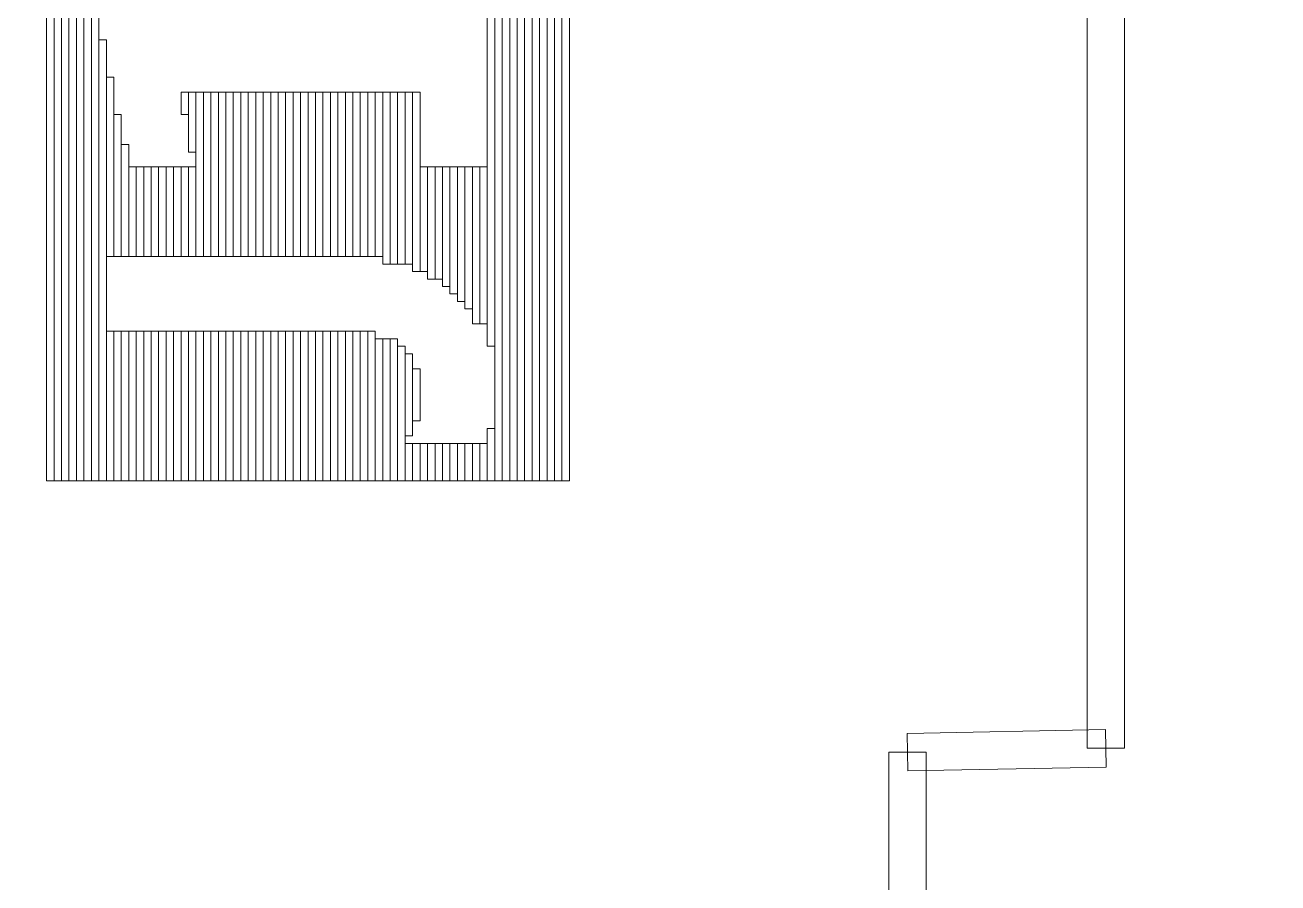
# Model space of a CAD drawing. Header units: millimetres. Extents: x -86 to 67, y -55 to 52.
# Drawn here: x 55.264 to 59.524, y -13.046 to -10.129 of the extents above; entities that cross this region are included whole.
import ezdxf

# ---------------------------------------------------------------- set-up
doc = ezdxf.new("R2010")
doc.units = ezdxf.units.MM
doc.header["$MEASUREMENT"] = 0
for name, color, linetype in [('BG_OUTLINE', 7, 'Continuous'), ('MA_PEN3', 7, 'Continuous'), ('PG_SILKSCREEN_TOP', 7, 'Continuous')]:
    doc.layers.add(name, color=color, linetype=linetype)

msp = doc.modelspace()

# ---------------------------------------------------------------- linework, layer by layer
at = {"layer": 'BG_OUTLINE', "color": 3, "lineweight": 9}
msp.add_open_spline([(-60.0926, 34.7331), (-60.0926, 34.7331), (63.7724, 34.7331), (63.7724, 34.7331), (63.7724, 34.7331), (64.585, 34.7336), (65.3646, 34.4113), (65.9396, 33.837), (65.9396, 33.837), (66.5146, 33.2627), (66.8379, 32.4797), (66.8384, 31.667), (66.8384, 31.667), (66.8384, 31.667), (66.8412, -52.28), (66.8412, -52.28), (66.8412, -52.28), (66.8412, -52.28), (66.8384, -52.1933), (66.8384, -52.1933), (66.8384, -52.1933), (66.8389, -53.006), (66.5166, -53.7856), (65.9424, -54.3606), (65.9424, -54.3606), (65.3681, -54.9356), (64.585, -55.2589), (63.7724, -55.2594), (63.7724, -55.2594), (63.7724, -55.2594), (-60.1869, -55.2594), (-60.1869, -55.2594), (-60.1869, -55.2594), (-60.1869, -55.2594), (-60.0853, -55.2518), (-60.0853, -55.2518), (-60.0853, -55.2518), (-60.8979, -55.2523), (-61.6775, -54.9299), (-62.2525, -54.3557), (-62.2525, -54.3557), (-62.8275, -53.7814), (-63.1508, -52.9984), (-63.1513, -52.1857), (-63.1513, -52.1857), (-63.1513, -52.1857), (-63.1587, 31.667), (-63.1587, 31.667), (-63.1587, 31.667), (-63.1592, 32.4797), (-62.8369, 33.2593), (-62.2626, 33.8343), (-62.2626, 33.8343), (-61.6883, 34.4093), (-60.9053, 34.7326), (-60.0926, 34.7331)], degree=3, knots=[0, 0, 0, 0, 0.071429, 0.071429, 0.071429, 0.071429, 0.142857, 0.142857, 0.142857, 0.142857, 0.214286, 0.214286, 0.214286, 0.214286, 0.285714, 0.285714, 0.285714, 0.285714, 0.357143, 0.357143, 0.357143, 0.357143, 0.428571, 0.428571, 0.428571, 0.428571, 0.5, 0.5, 0.5, 0.5, 0.571429, 0.571429, 0.571429, 0.571429, 0.642857, 0.642857, 0.642857, 0.642857, 0.714286, 0.714286, 0.714286, 0.714286, 0.785714, 0.785714, 0.785714, 0.785714, 0.857143, 0.857143, 0.857143, 0.857143, 0.928571, 0.928571, 0.928571, 0.928571, 1, 1, 1, 1], dxfattribs=at)
at = {"layer": 'MA_PEN3', "color": 5, "lineweight": 9}
for points in [[(55.3627, -11.6781), (55.3627, -11.6781), (55.3373, -11.6781), (55.3373, -11.6781), (55.3373, -11.6781), (55.3373, -11.6781), (55.3373, -8.5285), (55.3373, -8.5285), (55.3373, -8.5285), (55.3373, -8.5285), (55.3627, -8.5285), (55.3627, -8.5285), (55.3627, -8.5285), (55.3627, -8.5285), (55.3627, -11.6781), (55.3627, -11.6781)], [(55.3881, -11.6781), (55.3881, -11.6781), (55.3627, -11.6781), (55.3627, -11.6781), (55.3627, -11.6781), (55.3627, -11.6781), (55.3627, -8.5285), (55.3627, -8.5285), (55.3627, -8.5285), (55.3627, -8.5285), (55.3881, -8.5285), (55.3881, -8.5285), (55.3881, -8.5285), (55.3881, -8.5285), (55.3881, -11.6781), (55.3881, -11.6781)], [(55.4135, -11.6781), (55.4135, -11.6781), (55.3881, -11.6781), (55.3881, -11.6781), (55.3881, -11.6781), (55.3881, -11.6781), (55.3881, -8.5285), (55.3881, -8.5285), (55.3881, -8.5285), (55.3881, -8.5285), (55.4135, -8.5285), (55.4135, -8.5285), (55.4135, -8.5285), (55.4135, -8.5285), (55.4135, -11.6781), (55.4135, -11.6781)], [(55.4389, -11.6781), (55.4389, -11.6781), (55.4135, -11.6781), (55.4135, -11.6781), (55.4135, -11.6781), (55.4135, -11.6781), (55.4135, -8.5285), (55.4135, -8.5285), (55.4135, -8.5285), (55.4135, -8.5285), (55.4389, -8.5285), (55.4389, -8.5285), (55.4389, -8.5285), (55.4389, -8.5285), (55.4389, -11.6781), (55.4389, -11.6781)], [(55.4643, -11.6781), (55.4643, -11.6781), (55.4389, -11.6781), (55.4389, -11.6781), (55.4389, -11.6781), (55.4389, -11.6781), (55.4389, -8.5285), (55.4389, -8.5285), (55.4389, -8.5285), (55.4389, -8.5285), (55.4643, -8.5285), (55.4643, -8.5285), (55.4643, -8.5285), (55.4643, -8.5285), (55.4643, -11.6781), (55.4643, -11.6781)], [(55.4897, -11.6781), (55.4897, -11.6781), (55.4643, -11.6781), (55.4643, -11.6781), (55.4643, -11.6781), (55.4643, -11.6781), (55.4643, -8.5285), (55.4643, -8.5285), (55.4643, -8.5285), (55.4643, -8.5285), (55.4897, -8.5285), (55.4897, -8.5285), (55.4897, -8.5285), (55.4897, -8.5285), (55.4897, -11.6781), (55.4897, -11.6781)], [(55.5151, -11.6781), (55.5151, -11.6781), (55.4897, -11.6781), (55.4897, -11.6781), (55.4897, -11.6781), (55.4897, -11.6781), (55.4897, -8.5285), (55.4897, -8.5285), (55.4897, -8.5285), (55.4897, -8.5285), (55.5151, -8.5285), (55.5151, -8.5285), (55.5151, -8.5285), (55.5151, -8.5285), (55.5151, -11.6781), (55.5151, -11.6781)], [(56.8613, -11.2209), (56.8613, -11.2209), (56.8359, -11.2209), (56.8359, -11.2209), (56.8359, -11.2209), (56.8359, -11.2209), (56.8359, -8.5285), (56.8359, -8.5285), (56.8359, -8.5285), (56.8359, -8.5285), (56.8613, -8.5285), (56.8613, -8.5285), (56.8613, -8.5285), (56.8613, -8.5285), (56.8613, -11.2209), (56.8613, -11.2209)], [(56.8867, -11.6781), (56.8867, -11.6781), (56.8613, -11.6781), (56.8613, -11.6781), (56.8613, -11.6781), (56.8613, -11.6781), (56.8613, -8.5285), (56.8613, -8.5285), (56.8613, -8.5285), (56.8613, -8.5285), (56.8867, -8.5285), (56.8867, -8.5285), (56.8867, -8.5285), (56.8867, -8.5285), (56.8867, -11.6781), (56.8867, -11.6781)], [(56.9121, -11.6781), (56.9121, -11.6781), (56.8867, -11.6781), (56.8867, -11.6781), (56.8867, -11.6781), (56.8867, -11.6781), (56.8867, -8.5285), (56.8867, -8.5285), (56.8867, -8.5285), (56.8867, -8.5285), (56.9121, -8.5285), (56.9121, -8.5285), (56.9121, -8.5285), (56.9121, -8.5285), (56.9121, -11.6781), (56.9121, -11.6781)], [(56.9375, -11.6781), (56.9375, -11.6781), (56.9121, -11.6781), (56.9121, -11.6781), (56.9121, -11.6781), (56.9121, -11.6781), (56.9121, -8.5285), (56.9121, -8.5285), (56.9121, -8.5285), (56.9121, -8.5285), (56.9375, -8.5285), (56.9375, -8.5285), (56.9375, -8.5285), (56.9375, -8.5285), (56.9375, -11.6781), (56.9375, -11.6781)], [(56.9629, -11.6781), (56.9629, -11.6781), (56.9375, -11.6781), (56.9375, -11.6781), (56.9375, -11.6781), (56.9375, -11.6781), (56.9375, -8.5285), (56.9375, -8.5285), (56.9375, -8.5285), (56.9375, -8.5285), (56.9629, -8.5285), (56.9629, -8.5285), (56.9629, -8.5285), (56.9629, -8.5285), (56.9629, -11.6781), (56.9629, -11.6781)], [(56.9883, -11.6781), (56.9883, -11.6781), (56.9629, -11.6781), (56.9629, -11.6781), (56.9629, -11.6781), (56.9629, -11.6781), (56.9629, -8.5285), (56.9629, -8.5285), (56.9629, -8.5285), (56.9629, -8.5285), (56.9883, -8.5285), (56.9883, -8.5285), (56.9883, -8.5285), (56.9883, -8.5285), (56.9883, -11.6781), (56.9883, -11.6781)], [(57.0137, -11.6781), (57.0137, -11.6781), (56.9883, -11.6781), (56.9883, -11.6781), (56.9883, -11.6781), (56.9883, -11.6781), (56.9883, -8.5285), (56.9883, -8.5285), (56.9883, -8.5285), (56.9883, -8.5285), (57.0137, -8.5285), (57.0137, -8.5285), (57.0137, -8.5285), (57.0137, -8.5285), (57.0137, -11.6781), (57.0137, -11.6781)], [(57.0391, -11.6781), (57.0391, -11.6781), (57.0137, -11.6781), (57.0137, -11.6781), (57.0137, -11.6781), (57.0137, -11.6781), (57.0137, -8.5285), (57.0137, -8.5285), (57.0137, -8.5285), (57.0137, -8.5285), (57.0391, -8.5285), (57.0391, -8.5285), (57.0391, -8.5285), (57.0391, -8.5285), (57.0391, -11.6781), (57.0391, -11.6781)], [(57.0645, -11.6781), (57.0645, -11.6781), (57.0391, -11.6781), (57.0391, -11.6781), (57.0391, -11.6781), (57.0391, -11.6781), (57.0391, -8.5285), (57.0391, -8.5285), (57.0391, -8.5285), (57.0391, -8.5285), (57.0645, -8.5285), (57.0645, -8.5285), (57.0645, -8.5285), (57.0645, -8.5285), (57.0645, -11.6781), (57.0645, -11.6781)], [(57.0899, -11.6781), (57.0899, -11.6781), (57.0645, -11.6781), (57.0645, -11.6781), (57.0645, -11.6781), (57.0645, -11.6781), (57.0645, -8.5285), (57.0645, -8.5285), (57.0645, -8.5285), (57.0645, -8.5285), (57.0899, -8.5285), (57.0899, -8.5285), (57.0899, -8.5285), (57.0899, -8.5285), (57.0899, -11.6781), (57.0899, -11.6781)], [(57.1153, -11.6781), (57.1153, -11.6781), (57.0899, -11.6781), (57.0899, -11.6781), (57.0899, -11.6781), (57.0899, -11.6781), (57.0899, -8.5285), (57.0899, -8.5285), (57.0899, -8.5285), (57.0899, -8.5285), (57.1153, -8.5285), (57.1153, -8.5285), (57.1153, -8.5285), (57.1153, -8.5285), (57.1153, -11.6781), (57.1153, -11.6781)], [(55.5405, -11.6781), (55.5405, -11.6781), (55.5151, -11.6781), (55.5151, -11.6781), (55.5151, -11.6781), (55.5151, -11.6781), (55.5151, -10.1795), (55.5151, -10.1795), (55.5151, -10.1795), (55.5151, -10.1795), (55.5405, -10.1795), (55.5405, -10.1795), (55.5405, -10.1795), (55.5405, -10.1795), (55.5405, -11.6781), (55.5405, -11.6781)], [(55.5659, -10.9161), (55.5659, -10.9161), (55.5405, -10.9161), (55.5405, -10.9161), (55.5405, -10.9161), (55.5405, -10.9161), (55.5405, -10.3065), (55.5405, -10.3065), (55.5405, -10.3065), (55.5405, -10.3065), (55.5659, -10.3065), (55.5659, -10.3065), (55.5659, -10.3065), (55.5659, -10.3065), (55.5659, -10.9161), (55.5659, -10.9161)], [(55.8199, -10.4335), (55.8199, -10.4335), (55.7945, -10.4335), (55.7945, -10.4335), (55.7945, -10.4335), (55.7945, -10.4335), (55.7945, -10.3573), (55.7945, -10.3573), (55.7945, -10.3573), (55.7945, -10.3573), (55.8199, -10.3573), (55.8199, -10.3573), (55.8199, -10.3573), (55.8199, -10.3573), (55.8199, -10.4335), (55.8199, -10.4335)], [(55.8453, -10.5605), (55.8453, -10.5605), (55.8199, -10.5605), (55.8199, -10.5605), (55.8199, -10.5605), (55.8199, -10.5605), (55.8199, -10.3573), (55.8199, -10.3573), (55.8199, -10.3573), (55.8199, -10.3573), (55.8453, -10.3573), (55.8453, -10.3573), (55.8453, -10.3573), (55.8453, -10.3573), (55.8453, -10.5605), (55.8453, -10.5605)], [(55.8707, -10.9161), (55.8707, -10.9161), (55.8453, -10.9161), (55.8453, -10.9161), (55.8453, -10.9161), (55.8453, -10.9161), (55.8453, -10.3573), (55.8453, -10.3573), (55.8453, -10.3573), (55.8453, -10.3573), (55.8707, -10.3573), (55.8707, -10.3573), (55.8707, -10.3573), (55.8707, -10.3573), (55.8707, -10.9161), (55.8707, -10.9161)], [(55.8961, -10.9161), (55.8961, -10.9161), (55.8707, -10.9161), (55.8707, -10.9161), (55.8707, -10.9161), (55.8707, -10.9161), (55.8707, -10.3573), (55.8707, -10.3573), (55.8707, -10.3573), (55.8707, -10.3573), (55.8961, -10.3573), (55.8961, -10.3573), (55.8961, -10.3573), (55.8961, -10.3573), (55.8961, -10.9161), (55.8961, -10.9161)], [(55.9215, -10.9161), (55.9215, -10.9161), (55.8961, -10.9161), (55.8961, -10.9161), (55.8961, -10.9161), (55.8961, -10.9161), (55.8961, -10.3573), (55.8961, -10.3573), (55.8961, -10.3573), (55.8961, -10.3573), (55.9215, -10.3573), (55.9215, -10.3573), (55.9215, -10.3573), (55.9215, -10.3573), (55.9215, -10.9161), (55.9215, -10.9161)], [(55.9469, -10.9161), (55.9469, -10.9161), (55.9215, -10.9161), (55.9215, -10.9161), (55.9215, -10.9161), (55.9215, -10.9161), (55.9215, -10.3573), (55.9215, -10.3573), (55.9215, -10.3573), (55.9215, -10.3573), (55.9469, -10.3573), (55.9469, -10.3573), (55.9469, -10.3573), (55.9469, -10.3573), (55.9469, -10.9161), (55.9469, -10.9161)], [(55.9723, -10.9161), (55.9723, -10.9161), (55.9469, -10.9161), (55.9469, -10.9161), (55.9469, -10.9161), (55.9469, -10.9161), (55.9469, -10.3573), (55.9469, -10.3573), (55.9469, -10.3573), (55.9469, -10.3573), (55.9723, -10.3573), (55.9723, -10.3573), (55.9723, -10.3573), (55.9723, -10.3573), (55.9723, -10.9161), (55.9723, -10.9161)], [(55.9977, -10.9161), (55.9977, -10.9161), (55.9723, -10.9161), (55.9723, -10.9161), (55.9723, -10.9161), (55.9723, -10.9161), (55.9723, -10.3573), (55.9723, -10.3573), (55.9723, -10.3573), (55.9723, -10.3573), (55.9977, -10.3573), (55.9977, -10.3573), (55.9977, -10.3573), (55.9977, -10.3573), (55.9977, -10.9161), (55.9977, -10.9161)], [(56.0231, -10.9161), (56.0231, -10.9161), (55.9977, -10.9161), (55.9977, -10.9161), (55.9977, -10.9161), (55.9977, -10.9161), (55.9977, -10.3573), (55.9977, -10.3573), (55.9977, -10.3573), (55.9977, -10.3573), (56.0231, -10.3573), (56.0231, -10.3573), (56.0231, -10.3573), (56.0231, -10.3573), (56.0231, -10.9161), (56.0231, -10.9161)], [(56.0485, -10.9161), (56.0485, -10.9161), (56.0231, -10.9161), (56.0231, -10.9161), (56.0231, -10.9161), (56.0231, -10.9161), (56.0231, -10.3573), (56.0231, -10.3573), (56.0231, -10.3573), (56.0231, -10.3573), (56.0485, -10.3573), (56.0485, -10.3573), (56.0485, -10.3573), (56.0485, -10.3573), (56.0485, -10.9161), (56.0485, -10.9161)], [(56.0739, -10.9161), (56.0739, -10.9161), (56.0485, -10.9161), (56.0485, -10.9161), (56.0485, -10.9161), (56.0485, -10.9161), (56.0485, -10.3573), (56.0485, -10.3573), (56.0485, -10.3573), (56.0485, -10.3573), (56.0739, -10.3573), (56.0739, -10.3573), (56.0739, -10.3573), (56.0739, -10.3573), (56.0739, -10.9161), (56.0739, -10.9161)], [(56.0993, -10.9161), (56.0993, -10.9161), (56.0739, -10.9161), (56.0739, -10.9161), (56.0739, -10.9161), (56.0739, -10.9161), (56.0739, -10.3573), (56.0739, -10.3573), (56.0739, -10.3573), (56.0739, -10.3573), (56.0993, -10.3573), (56.0993, -10.3573), (56.0993, -10.3573), (56.0993, -10.3573), (56.0993, -10.9161), (56.0993, -10.9161)], [(56.1247, -10.9161), (56.1247, -10.9161), (56.0993, -10.9161), (56.0993, -10.9161), (56.0993, -10.9161), (56.0993, -10.9161), (56.0993, -10.3573), (56.0993, -10.3573), (56.0993, -10.3573), (56.0993, -10.3573), (56.1247, -10.3573), (56.1247, -10.3573), (56.1247, -10.3573), (56.1247, -10.3573), (56.1247, -10.9161), (56.1247, -10.9161)], [(56.1501, -10.9161), (56.1501, -10.9161), (56.1247, -10.9161), (56.1247, -10.9161), (56.1247, -10.9161), (56.1247, -10.9161), (56.1247, -10.3573), (56.1247, -10.3573), (56.1247, -10.3573), (56.1247, -10.3573), (56.1501, -10.3573), (56.1501, -10.3573), (56.1501, -10.3573), (56.1501, -10.3573), (56.1501, -10.9161), (56.1501, -10.9161)], [(56.1755, -10.9161), (56.1755, -10.9161), (56.1501, -10.9161), (56.1501, -10.9161), (56.1501, -10.9161), (56.1501, -10.9161), (56.1501, -10.3573), (56.1501, -10.3573), (56.1501, -10.3573), (56.1501, -10.3573), (56.1755, -10.3573), (56.1755, -10.3573), (56.1755, -10.3573), (56.1755, -10.3573), (56.1755, -10.9161), (56.1755, -10.9161)], [(56.2009, -10.9161), (56.2009, -10.9161), (56.1755, -10.9161), (56.1755, -10.9161), (56.1755, -10.9161), (56.1755, -10.9161), (56.1755, -10.3573), (56.1755, -10.3573), (56.1755, -10.3573), (56.1755, -10.3573), (56.2009, -10.3573), (56.2009, -10.3573), (56.2009, -10.3573), (56.2009, -10.3573), (56.2009, -10.9161), (56.2009, -10.9161)], [(56.2263, -10.9161), (56.2263, -10.9161), (56.2009, -10.9161), (56.2009, -10.9161), (56.2009, -10.9161), (56.2009, -10.9161), (56.2009, -10.3573), (56.2009, -10.3573), (56.2009, -10.3573), (56.2009, -10.3573), (56.2263, -10.3573), (56.2263, -10.3573), (56.2263, -10.3573), (56.2263, -10.3573), (56.2263, -10.9161), (56.2263, -10.9161)], [(56.2517, -10.9161), (56.2517, -10.9161), (56.2263, -10.9161), (56.2263, -10.9161), (56.2263, -10.9161), (56.2263, -10.9161), (56.2263, -10.3573), (56.2263, -10.3573), (56.2263, -10.3573), (56.2263, -10.3573), (56.2517, -10.3573), (56.2517, -10.3573), (56.2517, -10.3573), (56.2517, -10.3573), (56.2517, -10.9161), (56.2517, -10.9161)], [(56.2771, -10.9161), (56.2771, -10.9161), (56.2517, -10.9161), (56.2517, -10.9161), (56.2517, -10.9161), (56.2517, -10.9161), (56.2517, -10.3573), (56.2517, -10.3573), (56.2517, -10.3573), (56.2517, -10.3573), (56.2771, -10.3573), (56.2771, -10.3573), (56.2771, -10.3573), (56.2771, -10.3573), (56.2771, -10.9161), (56.2771, -10.9161)], [(56.3025, -10.9161), (56.3025, -10.9161), (56.2771, -10.9161), (56.2771, -10.9161), (56.2771, -10.9161), (56.2771, -10.9161), (56.2771, -10.3573), (56.2771, -10.3573), (56.2771, -10.3573), (56.2771, -10.3573), (56.3025, -10.3573), (56.3025, -10.3573), (56.3025, -10.3573), (56.3025, -10.3573), (56.3025, -10.9161), (56.3025, -10.9161)], [(56.3279, -10.9161), (56.3279, -10.9161), (56.3025, -10.9161), (56.3025, -10.9161), (56.3025, -10.9161), (56.3025, -10.9161), (56.3025, -10.3573), (56.3025, -10.3573), (56.3025, -10.3573), (56.3025, -10.3573), (56.3279, -10.3573), (56.3279, -10.3573), (56.3279, -10.3573), (56.3279, -10.3573), (56.3279, -10.9161), (56.3279, -10.9161)], [(56.3533, -10.9161), (56.3533, -10.9161), (56.3279, -10.9161), (56.3279, -10.9161), (56.3279, -10.9161), (56.3279, -10.9161), (56.3279, -10.3573), (56.3279, -10.3573), (56.3279, -10.3573), (56.3279, -10.3573), (56.3533, -10.3573), (56.3533, -10.3573), (56.3533, -10.3573), (56.3533, -10.3573), (56.3533, -10.9161), (56.3533, -10.9161)], [(56.3787, -10.9161), (56.3787, -10.9161), (56.3533, -10.9161), (56.3533, -10.9161), (56.3533, -10.9161), (56.3533, -10.9161), (56.3533, -10.3573), (56.3533, -10.3573), (56.3533, -10.3573), (56.3533, -10.3573), (56.3787, -10.3573), (56.3787, -10.3573), (56.3787, -10.3573), (56.3787, -10.3573), (56.3787, -10.9161), (56.3787, -10.9161)], [(56.4041, -10.9161), (56.4041, -10.9161), (56.3787, -10.9161), (56.3787, -10.9161), (56.3787, -10.9161), (56.3787, -10.9161), (56.3787, -10.3573), (56.3787, -10.3573), (56.3787, -10.3573), (56.3787, -10.3573), (56.4041, -10.3573), (56.4041, -10.3573), (56.4041, -10.3573), (56.4041, -10.3573), (56.4041, -10.9161), (56.4041, -10.9161)], [(56.4295, -10.9161), (56.4295, -10.9161), (56.4041, -10.9161), (56.4041, -10.9161), (56.4041, -10.9161), (56.4041, -10.9161), (56.4041, -10.3573), (56.4041, -10.3573), (56.4041, -10.3573), (56.4041, -10.3573), (56.4295, -10.3573), (56.4295, -10.3573), (56.4295, -10.3573), (56.4295, -10.3573), (56.4295, -10.9161), (56.4295, -10.9161)], [(56.4549, -10.9161), (56.4549, -10.9161), (56.4295, -10.9161), (56.4295, -10.9161), (56.4295, -10.9161), (56.4295, -10.9161), (56.4295, -10.3573), (56.4295, -10.3573), (56.4295, -10.3573), (56.4295, -10.3573), (56.4549, -10.3573), (56.4549, -10.3573), (56.4549, -10.3573), (56.4549, -10.3573), (56.4549, -10.9161), (56.4549, -10.9161)], [(56.4803, -10.9161), (56.4803, -10.9161), (56.4549, -10.9161), (56.4549, -10.9161), (56.4549, -10.9161), (56.4549, -10.9161), (56.4549, -10.3573), (56.4549, -10.3573), (56.4549, -10.3573), (56.4549, -10.3573), (56.4803, -10.3573), (56.4803, -10.3573), (56.4803, -10.3573), (56.4803, -10.3573), (56.4803, -10.9161), (56.4803, -10.9161)], [(56.5057, -10.9415), (56.5057, -10.9415), (56.4803, -10.9415), (56.4803, -10.9415), (56.4803, -10.9415), (56.4803, -10.9415), (56.4803, -10.3573), (56.4803, -10.3573), (56.4803, -10.3573), (56.4803, -10.3573), (56.5057, -10.3573), (56.5057, -10.3573), (56.5057, -10.3573), (56.5057, -10.3573), (56.5057, -10.9415), (56.5057, -10.9415)], [(56.5311, -10.9415), (56.5311, -10.9415), (56.5057, -10.9415), (56.5057, -10.9415), (56.5057, -10.9415), (56.5057, -10.9415), (56.5057, -10.3573), (56.5057, -10.3573), (56.5057, -10.3573), (56.5057, -10.3573), (56.5311, -10.3573), (56.5311, -10.3573), (56.5311, -10.3573), (56.5311, -10.3573), (56.5311, -10.9415), (56.5311, -10.9415)], [(56.5565, -10.9415), (56.5565, -10.9415), (56.5311, -10.9415), (56.5311, -10.9415), (56.5311, -10.9415), (56.5311, -10.9415), (56.5311, -10.3573), (56.5311, -10.3573), (56.5311, -10.3573), (56.5311, -10.3573), (56.5565, -10.3573), (56.5565, -10.3573), (56.5565, -10.3573), (56.5565, -10.3573), (56.5565, -10.9415), (56.5565, -10.9415)], [(56.5819, -10.9415), (56.5819, -10.9415), (56.5565, -10.9415), (56.5565, -10.9415), (56.5565, -10.9415), (56.5565, -10.9415), (56.5565, -10.3573), (56.5565, -10.3573), (56.5565, -10.3573), (56.5565, -10.3573), (56.5819, -10.3573), (56.5819, -10.3573), (56.5819, -10.3573), (56.5819, -10.3573), (56.5819, -10.9415), (56.5819, -10.9415)], [(56.6073, -10.9669), (56.6073, -10.9669), (56.5819, -10.9669), (56.5819, -10.9669), (56.5819, -10.9669), (56.5819, -10.9669), (56.5819, -10.3573), (56.5819, -10.3573), (56.5819, -10.3573), (56.5819, -10.3573), (56.6073, -10.3573), (56.6073, -10.3573), (56.6073, -10.3573), (56.6073, -10.3573), (56.6073, -10.9669), (56.6073, -10.9669)], [(55.5913, -10.9161), (55.5913, -10.9161), (55.5659, -10.9161), (55.5659, -10.9161), (55.5659, -10.9161), (55.5659, -10.9161), (55.5659, -10.4335), (55.5659, -10.4335), (55.5659, -10.4335), (55.5659, -10.4335), (55.5913, -10.4335), (55.5913, -10.4335), (55.5913, -10.4335), (55.5913, -10.4335), (55.5913, -10.9161), (55.5913, -10.9161)], [(55.6167, -10.9161), (55.6167, -10.9161), (55.5913, -10.9161), (55.5913, -10.9161), (55.5913, -10.9161), (55.5913, -10.9161), (55.5913, -10.5351), (55.5913, -10.5351), (55.5913, -10.5351), (55.5913, -10.5351), (55.6167, -10.5351), (55.6167, -10.5351), (55.6167, -10.5351), (55.6167, -10.5351), (55.6167, -10.9161), (55.6167, -10.9161)], [(55.6421, -10.9161), (55.6421, -10.9161), (55.6167, -10.9161), (55.6167, -10.9161), (55.6167, -10.9161), (55.6167, -10.9161), (55.6167, -10.6113), (55.6167, -10.6113), (55.6167, -10.6113), (55.6167, -10.6113), (55.6421, -10.6113), (55.6421, -10.6113), (55.6421, -10.6113), (55.6421, -10.6113), (55.6421, -10.9161), (55.6421, -10.9161)], [(55.6675, -10.9161), (55.6675, -10.9161), (55.6421, -10.9161), (55.6421, -10.9161), (55.6421, -10.9161), (55.6421, -10.9161), (55.6421, -10.6113), (55.6421, -10.6113), (55.6421, -10.6113), (55.6421, -10.6113), (55.6675, -10.6113), (55.6675, -10.6113), (55.6675, -10.6113), (55.6675, -10.6113), (55.6675, -10.9161), (55.6675, -10.9161)], [(55.6929, -10.9161), (55.6929, -10.9161), (55.6675, -10.9161), (55.6675, -10.9161), (55.6675, -10.9161), (55.6675, -10.9161), (55.6675, -10.6113), (55.6675, -10.6113), (55.6675, -10.6113), (55.6675, -10.6113), (55.6929, -10.6113), (55.6929, -10.6113), (55.6929, -10.6113), (55.6929, -10.6113), (55.6929, -10.9161), (55.6929, -10.9161)], [(55.7183, -10.9161), (55.7183, -10.9161), (55.6929, -10.9161), (55.6929, -10.9161), (55.6929, -10.9161), (55.6929, -10.9161), (55.6929, -10.6113), (55.6929, -10.6113), (55.6929, -10.6113), (55.6929, -10.6113), (55.7183, -10.6113), (55.7183, -10.6113), (55.7183, -10.6113), (55.7183, -10.6113), (55.7183, -10.9161), (55.7183, -10.9161)], [(55.7437, -10.9161), (55.7437, -10.9161), (55.7183, -10.9161), (55.7183, -10.9161), (55.7183, -10.9161), (55.7183, -10.9161), (55.7183, -10.6113), (55.7183, -10.6113), (55.7183, -10.6113), (55.7183, -10.6113), (55.7437, -10.6113), (55.7437, -10.6113), (55.7437, -10.6113), (55.7437, -10.6113), (55.7437, -10.9161), (55.7437, -10.9161)], [(55.7691, -10.9161), (55.7691, -10.9161), (55.7437, -10.9161), (55.7437, -10.9161), (55.7437, -10.9161), (55.7437, -10.9161), (55.7437, -10.6113), (55.7437, -10.6113), (55.7437, -10.6113), (55.7437, -10.6113), (55.7691, -10.6113), (55.7691, -10.6113), (55.7691, -10.6113), (55.7691, -10.6113), (55.7691, -10.9161), (55.7691, -10.9161)], [(55.7945, -10.9161), (55.7945, -10.9161), (55.7691, -10.9161), (55.7691, -10.9161), (55.7691, -10.9161), (55.7691, -10.9161), (55.7691, -10.6113), (55.7691, -10.6113), (55.7691, -10.6113), (55.7691, -10.6113), (55.7945, -10.6113), (55.7945, -10.6113), (55.7945, -10.6113), (55.7945, -10.6113), (55.7945, -10.9161), (55.7945, -10.9161)], [(55.8199, -10.9161), (55.8199, -10.9161), (55.7945, -10.9161), (55.7945, -10.9161), (55.7945, -10.9161), (55.7945, -10.9161), (55.7945, -10.6113), (55.7945, -10.6113), (55.7945, -10.6113), (55.7945, -10.6113), (55.8199, -10.6113), (55.8199, -10.6113), (55.8199, -10.6113), (55.8199, -10.6113), (55.8199, -10.9161), (55.8199, -10.9161)], [(55.8453, -10.9161), (55.8453, -10.9161), (55.8199, -10.9161), (55.8199, -10.9161), (55.8199, -10.9161), (55.8199, -10.9161), (55.8199, -10.6113), (55.8199, -10.6113), (55.8199, -10.6113), (55.8199, -10.6113), (55.8453, -10.6113), (55.8453, -10.6113), (55.8453, -10.6113), (55.8453, -10.6113), (55.8453, -10.9161), (55.8453, -10.9161)], [(56.6327, -10.9669), (56.6327, -10.9669), (56.6073, -10.9669), (56.6073, -10.9669), (56.6073, -10.9669), (56.6073, -10.9669), (56.6073, -10.6113), (56.6073, -10.6113), (56.6073, -10.6113), (56.6073, -10.6113), (56.6327, -10.6113), (56.6327, -10.6113), (56.6327, -10.6113), (56.6327, -10.6113), (56.6327, -10.9669), (56.6327, -10.9669)], [(56.6581, -10.9923), (56.6581, -10.9923), (56.6327, -10.9923), (56.6327, -10.9923), (56.6327, -10.9923), (56.6327, -10.9923), (56.6327, -10.6113), (56.6327, -10.6113), (56.6327, -10.6113), (56.6327, -10.6113), (56.6581, -10.6113), (56.6581, -10.6113), (56.6581, -10.6113), (56.6581, -10.6113), (56.6581, -10.9923), (56.6581, -10.9923)], [(56.6835, -10.9923), (56.6835, -10.9923), (56.6581, -10.9923), (56.6581, -10.9923), (56.6581, -10.9923), (56.6581, -10.9923), (56.6581, -10.6113), (56.6581, -10.6113), (56.6581, -10.6113), (56.6581, -10.6113), (56.6835, -10.6113), (56.6835, -10.6113), (56.6835, -10.6113), (56.6835, -10.6113), (56.6835, -10.9923), (56.6835, -10.9923)], [(56.7089, -11.0177), (56.7089, -11.0177), (56.6835, -11.0177), (56.6835, -11.0177), (56.6835, -11.0177), (56.6835, -11.0177), (56.6835, -10.6113), (56.6835, -10.6113), (56.6835, -10.6113), (56.6835, -10.6113), (56.7089, -10.6113), (56.7089, -10.6113), (56.7089, -10.6113), (56.7089, -10.6113), (56.7089, -11.0177), (56.7089, -11.0177)], [(56.7343, -11.0431), (56.7343, -11.0431), (56.7089, -11.0431), (56.7089, -11.0431), (56.7089, -11.0431), (56.7089, -11.0431), (56.7089, -10.6113), (56.7089, -10.6113), (56.7089, -10.6113), (56.7089, -10.6113), (56.7343, -10.6113), (56.7343, -10.6113), (56.7343, -10.6113), (56.7343, -10.6113), (56.7343, -11.0431), (56.7343, -11.0431)], [(56.7597, -11.0685), (56.7597, -11.0685), (56.7343, -11.0685), (56.7343, -11.0685), (56.7343, -11.0685), (56.7343, -11.0685), (56.7343, -10.6113), (56.7343, -10.6113), (56.7343, -10.6113), (56.7343, -10.6113), (56.7597, -10.6113), (56.7597, -10.6113), (56.7597, -10.6113), (56.7597, -10.6113), (56.7597, -11.0685), (56.7597, -11.0685)], [(56.7851, -11.0939), (56.7851, -11.0939), (56.7597, -11.0939), (56.7597, -11.0939), (56.7597, -11.0939), (56.7597, -11.0939), (56.7597, -10.6113), (56.7597, -10.6113), (56.7597, -10.6113), (56.7597, -10.6113), (56.7851, -10.6113), (56.7851, -10.6113), (56.7851, -10.6113), (56.7851, -10.6113), (56.7851, -11.0939), (56.7851, -11.0939)], [(56.8105, -11.1447), (56.8105, -11.1447), (56.7851, -11.1447), (56.7851, -11.1447), (56.7851, -11.1447), (56.7851, -11.1447), (56.7851, -10.6113), (56.7851, -10.6113), (56.7851, -10.6113), (56.7851, -10.6113), (56.8105, -10.6113), (56.8105, -10.6113), (56.8105, -10.6113), (56.8105, -10.6113), (56.8105, -11.1447), (56.8105, -11.1447)], [(56.8359, -11.1447), (56.8359, -11.1447), (56.8105, -11.1447), (56.8105, -11.1447), (56.8105, -11.1447), (56.8105, -11.1447), (56.8105, -10.6113), (56.8105, -10.6113), (56.8105, -10.6113), (56.8105, -10.6113), (56.8359, -10.6113), (56.8359, -10.6113), (56.8359, -10.6113), (56.8359, -10.6113), (56.8359, -11.1447), (56.8359, -11.1447)], [(55.5659, -11.6781), (55.5659, -11.6781), (55.5405, -11.6781), (55.5405, -11.6781), (55.5405, -11.6781), (55.5405, -11.6781), (55.5405, -11.1701), (55.5405, -11.1701), (55.5405, -11.1701), (55.5405, -11.1701), (55.5659, -11.1701), (55.5659, -11.1701), (55.5659, -11.1701), (55.5659, -11.1701), (55.5659, -11.6781), (55.5659, -11.6781)], [(55.5913, -11.6781), (55.5913, -11.6781), (55.5659, -11.6781), (55.5659, -11.6781), (55.5659, -11.6781), (55.5659, -11.6781), (55.5659, -11.1701), (55.5659, -11.1701), (55.5659, -11.1701), (55.5659, -11.1701), (55.5913, -11.1701), (55.5913, -11.1701), (55.5913, -11.1701), (55.5913, -11.1701), (55.5913, -11.6781), (55.5913, -11.6781)], [(55.6167, -11.6781), (55.6167, -11.6781), (55.5913, -11.6781), (55.5913, -11.6781), (55.5913, -11.6781), (55.5913, -11.6781), (55.5913, -11.1701), (55.5913, -11.1701), (55.5913, -11.1701), (55.5913, -11.1701), (55.6167, -11.1701), (55.6167, -11.1701), (55.6167, -11.1701), (55.6167, -11.1701), (55.6167, -11.6781), (55.6167, -11.6781)], [(55.6421, -11.6781), (55.6421, -11.6781), (55.6167, -11.6781), (55.6167, -11.6781), (55.6167, -11.6781), (55.6167, -11.6781), (55.6167, -11.1701), (55.6167, -11.1701), (55.6167, -11.1701), (55.6167, -11.1701), (55.6421, -11.1701), (55.6421, -11.1701), (55.6421, -11.1701), (55.6421, -11.1701), (55.6421, -11.6781), (55.6421, -11.6781)], [(55.6675, -11.6781), (55.6675, -11.6781), (55.6421, -11.6781), (55.6421, -11.6781), (55.6421, -11.6781), (55.6421, -11.6781), (55.6421, -11.1701), (55.6421, -11.1701), (55.6421, -11.1701), (55.6421, -11.1701), (55.6675, -11.1701), (55.6675, -11.1701), (55.6675, -11.1701), (55.6675, -11.1701), (55.6675, -11.6781), (55.6675, -11.6781)], [(55.6929, -11.6781), (55.6929, -11.6781), (55.6675, -11.6781), (55.6675, -11.6781), (55.6675, -11.6781), (55.6675, -11.6781), (55.6675, -11.1701), (55.6675, -11.1701), (55.6675, -11.1701), (55.6675, -11.1701), (55.6929, -11.1701), (55.6929, -11.1701), (55.6929, -11.1701), (55.6929, -11.1701), (55.6929, -11.6781), (55.6929, -11.6781)], [(55.7183, -11.6781), (55.7183, -11.6781), (55.6929, -11.6781), (55.6929, -11.6781), (55.6929, -11.6781), (55.6929, -11.6781), (55.6929, -11.1701), (55.6929, -11.1701), (55.6929, -11.1701), (55.6929, -11.1701), (55.7183, -11.1701), (55.7183, -11.1701), (55.7183, -11.1701), (55.7183, -11.1701), (55.7183, -11.6781), (55.7183, -11.6781)], [(55.7437, -11.6781), (55.7437, -11.6781), (55.7183, -11.6781), (55.7183, -11.6781), (55.7183, -11.6781), (55.7183, -11.6781), (55.7183, -11.1701), (55.7183, -11.1701), (55.7183, -11.1701), (55.7183, -11.1701), (55.7437, -11.1701), (55.7437, -11.1701), (55.7437, -11.1701), (55.7437, -11.1701), (55.7437, -11.6781), (55.7437, -11.6781)], [(55.7691, -11.6781), (55.7691, -11.6781), (55.7437, -11.6781), (55.7437, -11.6781), (55.7437, -11.6781), (55.7437, -11.6781), (55.7437, -11.1701), (55.7437, -11.1701), (55.7437, -11.1701), (55.7437, -11.1701), (55.7691, -11.1701), (55.7691, -11.1701), (55.7691, -11.1701), (55.7691, -11.1701), (55.7691, -11.6781), (55.7691, -11.6781)], [(55.7945, -11.6781), (55.7945, -11.6781), (55.7691, -11.6781), (55.7691, -11.6781), (55.7691, -11.6781), (55.7691, -11.6781), (55.7691, -11.1701), (55.7691, -11.1701), (55.7691, -11.1701), (55.7691, -11.1701), (55.7945, -11.1701), (55.7945, -11.1701), (55.7945, -11.1701), (55.7945, -11.1701), (55.7945, -11.6781), (55.7945, -11.6781)], [(55.8199, -11.6781), (55.8199, -11.6781), (55.7945, -11.6781), (55.7945, -11.6781), (55.7945, -11.6781), (55.7945, -11.6781), (55.7945, -11.1701), (55.7945, -11.1701), (55.7945, -11.1701), (55.7945, -11.1701), (55.8199, -11.1701), (55.8199, -11.1701), (55.8199, -11.1701), (55.8199, -11.1701), (55.8199, -11.6781), (55.8199, -11.6781)], [(55.8453, -11.6781), (55.8453, -11.6781), (55.8199, -11.6781), (55.8199, -11.6781), (55.8199, -11.6781), (55.8199, -11.6781), (55.8199, -11.1701), (55.8199, -11.1701), (55.8199, -11.1701), (55.8199, -11.1701), (55.8453, -11.1701), (55.8453, -11.1701), (55.8453, -11.1701), (55.8453, -11.1701), (55.8453, -11.6781), (55.8453, -11.6781)], [(55.8707, -11.6781), (55.8707, -11.6781), (55.8453, -11.6781), (55.8453, -11.6781), (55.8453, -11.6781), (55.8453, -11.6781), (55.8453, -11.1701), (55.8453, -11.1701), (55.8453, -11.1701), (55.8453, -11.1701), (55.8707, -11.1701), (55.8707, -11.1701), (55.8707, -11.1701), (55.8707, -11.1701), (55.8707, -11.6781), (55.8707, -11.6781)], [(55.8961, -11.6781), (55.8961, -11.6781), (55.8707, -11.6781), (55.8707, -11.6781), (55.8707, -11.6781), (55.8707, -11.6781), (55.8707, -11.1701), (55.8707, -11.1701), (55.8707, -11.1701), (55.8707, -11.1701), (55.8961, -11.1701), (55.8961, -11.1701), (55.8961, -11.1701), (55.8961, -11.1701), (55.8961, -11.6781), (55.8961, -11.6781)], [(55.9215, -11.6781), (55.9215, -11.6781), (55.8961, -11.6781), (55.8961, -11.6781), (55.8961, -11.6781), (55.8961, -11.6781), (55.8961, -11.1701), (55.8961, -11.1701), (55.8961, -11.1701), (55.8961, -11.1701), (55.9215, -11.1701), (55.9215, -11.1701), (55.9215, -11.1701), (55.9215, -11.1701), (55.9215, -11.6781), (55.9215, -11.6781)], [(55.9469, -11.6781), (55.9469, -11.6781), (55.9215, -11.6781), (55.9215, -11.6781), (55.9215, -11.6781), (55.9215, -11.6781), (55.9215, -11.1701), (55.9215, -11.1701), (55.9215, -11.1701), (55.9215, -11.1701), (55.9469, -11.1701), (55.9469, -11.1701), (55.9469, -11.1701), (55.9469, -11.1701), (55.9469, -11.6781), (55.9469, -11.6781)], [(55.9723, -11.6781), (55.9723, -11.6781), (55.9469, -11.6781), (55.9469, -11.6781), (55.9469, -11.6781), (55.9469, -11.6781), (55.9469, -11.1701), (55.9469, -11.1701), (55.9469, -11.1701), (55.9469, -11.1701), (55.9723, -11.1701), (55.9723, -11.1701), (55.9723, -11.1701), (55.9723, -11.1701), (55.9723, -11.6781), (55.9723, -11.6781)], [(55.9977, -11.6781), (55.9977, -11.6781), (55.9723, -11.6781), (55.9723, -11.6781), (55.9723, -11.6781), (55.9723, -11.6781), (55.9723, -11.1701), (55.9723, -11.1701), (55.9723, -11.1701), (55.9723, -11.1701), (55.9977, -11.1701), (55.9977, -11.1701), (55.9977, -11.1701), (55.9977, -11.1701), (55.9977, -11.6781), (55.9977, -11.6781)], [(56.0231, -11.6781), (56.0231, -11.6781), (55.9977, -11.6781), (55.9977, -11.6781), (55.9977, -11.6781), (55.9977, -11.6781), (55.9977, -11.1701), (55.9977, -11.1701), (55.9977, -11.1701), (55.9977, -11.1701), (56.0231, -11.1701), (56.0231, -11.1701), (56.0231, -11.1701), (56.0231, -11.1701), (56.0231, -11.6781), (56.0231, -11.6781)], [(56.0485, -11.6781), (56.0485, -11.6781), (56.0231, -11.6781), (56.0231, -11.6781), (56.0231, -11.6781), (56.0231, -11.6781), (56.0231, -11.1701), (56.0231, -11.1701), (56.0231, -11.1701), (56.0231, -11.1701), (56.0485, -11.1701), (56.0485, -11.1701), (56.0485, -11.1701), (56.0485, -11.1701), (56.0485, -11.6781), (56.0485, -11.6781)], [(56.0739, -11.6781), (56.0739, -11.6781), (56.0485, -11.6781), (56.0485, -11.6781), (56.0485, -11.6781), (56.0485, -11.6781), (56.0485, -11.1701), (56.0485, -11.1701), (56.0485, -11.1701), (56.0485, -11.1701), (56.0739, -11.1701), (56.0739, -11.1701), (56.0739, -11.1701), (56.0739, -11.1701), (56.0739, -11.6781), (56.0739, -11.6781)], [(56.0993, -11.6781), (56.0993, -11.6781), (56.0739, -11.6781), (56.0739, -11.6781), (56.0739, -11.6781), (56.0739, -11.6781), (56.0739, -11.1701), (56.0739, -11.1701), (56.0739, -11.1701), (56.0739, -11.1701), (56.0993, -11.1701), (56.0993, -11.1701), (56.0993, -11.1701), (56.0993, -11.1701), (56.0993, -11.6781), (56.0993, -11.6781)], [(56.1247, -11.6781), (56.1247, -11.6781), (56.0993, -11.6781), (56.0993, -11.6781), (56.0993, -11.6781), (56.0993, -11.6781), (56.0993, -11.1701), (56.0993, -11.1701), (56.0993, -11.1701), (56.0993, -11.1701), (56.1247, -11.1701), (56.1247, -11.1701), (56.1247, -11.1701), (56.1247, -11.1701), (56.1247, -11.6781), (56.1247, -11.6781)], [(56.1501, -11.6781), (56.1501, -11.6781), (56.1247, -11.6781), (56.1247, -11.6781), (56.1247, -11.6781), (56.1247, -11.6781), (56.1247, -11.1701), (56.1247, -11.1701), (56.1247, -11.1701), (56.1247, -11.1701), (56.1501, -11.1701), (56.1501, -11.1701), (56.1501, -11.1701), (56.1501, -11.1701), (56.1501, -11.6781), (56.1501, -11.6781)], [(56.1755, -11.6781), (56.1755, -11.6781), (56.1501, -11.6781), (56.1501, -11.6781), (56.1501, -11.6781), (56.1501, -11.6781), (56.1501, -11.1701), (56.1501, -11.1701), (56.1501, -11.1701), (56.1501, -11.1701), (56.1755, -11.1701), (56.1755, -11.1701), (56.1755, -11.1701), (56.1755, -11.1701), (56.1755, -11.6781), (56.1755, -11.6781)], [(56.2009, -11.6781), (56.2009, -11.6781), (56.1755, -11.6781), (56.1755, -11.6781), (56.1755, -11.6781), (56.1755, -11.6781), (56.1755, -11.1701), (56.1755, -11.1701), (56.1755, -11.1701), (56.1755, -11.1701), (56.2009, -11.1701), (56.2009, -11.1701), (56.2009, -11.1701), (56.2009, -11.1701), (56.2009, -11.6781), (56.2009, -11.6781)], [(56.2263, -11.6781), (56.2263, -11.6781), (56.2009, -11.6781), (56.2009, -11.6781), (56.2009, -11.6781), (56.2009, -11.6781), (56.2009, -11.1701), (56.2009, -11.1701), (56.2009, -11.1701), (56.2009, -11.1701), (56.2263, -11.1701), (56.2263, -11.1701), (56.2263, -11.1701), (56.2263, -11.1701), (56.2263, -11.6781), (56.2263, -11.6781)], [(56.2517, -11.6781), (56.2517, -11.6781), (56.2263, -11.6781), (56.2263, -11.6781), (56.2263, -11.6781), (56.2263, -11.6781), (56.2263, -11.1701), (56.2263, -11.1701), (56.2263, -11.1701), (56.2263, -11.1701), (56.2517, -11.1701), (56.2517, -11.1701), (56.2517, -11.1701), (56.2517, -11.1701), (56.2517, -11.6781), (56.2517, -11.6781)], [(56.2771, -11.6781), (56.2771, -11.6781), (56.2517, -11.6781), (56.2517, -11.6781), (56.2517, -11.6781), (56.2517, -11.6781), (56.2517, -11.1701), (56.2517, -11.1701), (56.2517, -11.1701), (56.2517, -11.1701), (56.2771, -11.1701), (56.2771, -11.1701), (56.2771, -11.1701), (56.2771, -11.1701), (56.2771, -11.6781), (56.2771, -11.6781)], [(56.3025, -11.6781), (56.3025, -11.6781), (56.2771, -11.6781), (56.2771, -11.6781), (56.2771, -11.6781), (56.2771, -11.6781), (56.2771, -11.1701), (56.2771, -11.1701), (56.2771, -11.1701), (56.2771, -11.1701), (56.3025, -11.1701), (56.3025, -11.1701), (56.3025, -11.1701), (56.3025, -11.1701), (56.3025, -11.6781), (56.3025, -11.6781)], [(56.3279, -11.6781), (56.3279, -11.6781), (56.3025, -11.6781), (56.3025, -11.6781), (56.3025, -11.6781), (56.3025, -11.6781), (56.3025, -11.1701), (56.3025, -11.1701), (56.3025, -11.1701), (56.3025, -11.1701), (56.3279, -11.1701), (56.3279, -11.1701), (56.3279, -11.1701), (56.3279, -11.1701), (56.3279, -11.6781), (56.3279, -11.6781)], [(56.3533, -11.6781), (56.3533, -11.6781), (56.3279, -11.6781), (56.3279, -11.6781), (56.3279, -11.6781), (56.3279, -11.6781), (56.3279, -11.1701), (56.3279, -11.1701), (56.3279, -11.1701), (56.3279, -11.1701), (56.3533, -11.1701), (56.3533, -11.1701), (56.3533, -11.1701), (56.3533, -11.1701), (56.3533, -11.6781), (56.3533, -11.6781)], [(56.3787, -11.6781), (56.3787, -11.6781), (56.3533, -11.6781), (56.3533, -11.6781), (56.3533, -11.6781), (56.3533, -11.6781), (56.3533, -11.1701), (56.3533, -11.1701), (56.3533, -11.1701), (56.3533, -11.1701), (56.3787, -11.1701), (56.3787, -11.1701), (56.3787, -11.1701), (56.3787, -11.1701), (56.3787, -11.6781), (56.3787, -11.6781)], [(56.4041, -11.6781), (56.4041, -11.6781), (56.3787, -11.6781), (56.3787, -11.6781), (56.3787, -11.6781), (56.3787, -11.6781), (56.3787, -11.1701), (56.3787, -11.1701), (56.3787, -11.1701), (56.3787, -11.1701), (56.4041, -11.1701), (56.4041, -11.1701), (56.4041, -11.1701), (56.4041, -11.1701), (56.4041, -11.6781), (56.4041, -11.6781)], [(56.4295, -11.6781), (56.4295, -11.6781), (56.4041, -11.6781), (56.4041, -11.6781), (56.4041, -11.6781), (56.4041, -11.6781), (56.4041, -11.1701), (56.4041, -11.1701), (56.4041, -11.1701), (56.4041, -11.1701), (56.4295, -11.1701), (56.4295, -11.1701), (56.4295, -11.1701), (56.4295, -11.1701), (56.4295, -11.6781), (56.4295, -11.6781)], [(56.4549, -11.6781), (56.4549, -11.6781), (56.4295, -11.6781), (56.4295, -11.6781), (56.4295, -11.6781), (56.4295, -11.6781), (56.4295, -11.1701), (56.4295, -11.1701), (56.4295, -11.1701), (56.4295, -11.1701), (56.4549, -11.1701), (56.4549, -11.1701), (56.4549, -11.1701), (56.4549, -11.1701), (56.4549, -11.6781), (56.4549, -11.6781)], [(56.4803, -11.6781), (56.4803, -11.6781), (56.4549, -11.6781), (56.4549, -11.6781), (56.4549, -11.6781), (56.4549, -11.6781), (56.4549, -11.1955), (56.4549, -11.1955), (56.4549, -11.1955), (56.4549, -11.1955), (56.4803, -11.1955), (56.4803, -11.1955), (56.4803, -11.1955), (56.4803, -11.1955), (56.4803, -11.6781), (56.4803, -11.6781)], [(56.5057, -11.6781), (56.5057, -11.6781), (56.4803, -11.6781), (56.4803, -11.6781), (56.4803, -11.6781), (56.4803, -11.6781), (56.4803, -11.1955), (56.4803, -11.1955), (56.4803, -11.1955), (56.4803, -11.1955), (56.5057, -11.1955), (56.5057, -11.1955), (56.5057, -11.1955), (56.5057, -11.1955), (56.5057, -11.6781), (56.5057, -11.6781)], [(56.5311, -11.6781), (56.5311, -11.6781), (56.5057, -11.6781), (56.5057, -11.6781), (56.5057, -11.6781), (56.5057, -11.6781), (56.5057, -11.1955), (56.5057, -11.1955), (56.5057, -11.1955), (56.5057, -11.1955), (56.5311, -11.1955), (56.5311, -11.1955), (56.5311, -11.1955), (56.5311, -11.1955), (56.5311, -11.6781), (56.5311, -11.6781)], [(56.5565, -11.6781), (56.5565, -11.6781), (56.5311, -11.6781), (56.5311, -11.6781), (56.5311, -11.6781), (56.5311, -11.6781), (56.5311, -11.2209), (56.5311, -11.2209), (56.5311, -11.2209), (56.5311, -11.2209), (56.5565, -11.2209), (56.5565, -11.2209), (56.5565, -11.2209), (56.5565, -11.2209), (56.5565, -11.6781), (56.5565, -11.6781)], [(56.5819, -11.5257), (56.5819, -11.5257), (56.5565, -11.5257), (56.5565, -11.5257), (56.5565, -11.5257), (56.5565, -11.5257), (56.5565, -11.2463), (56.5565, -11.2463), (56.5565, -11.2463), (56.5565, -11.2463), (56.5819, -11.2463), (56.5819, -11.2463), (56.5819, -11.2463), (56.5819, -11.2463), (56.5819, -11.5257), (56.5819, -11.5257)], [(56.6073, -11.4749), (56.6073, -11.4749), (56.5819, -11.4749), (56.5819, -11.4749), (56.5819, -11.4749), (56.5819, -11.4749), (56.5819, -11.2971), (56.5819, -11.2971), (56.5819, -11.2971), (56.5819, -11.2971), (56.6073, -11.2971), (56.6073, -11.2971), (56.6073, -11.2971), (56.6073, -11.2971), (56.6073, -11.4749), (56.6073, -11.4749)], [(56.8613, -11.6781), (56.8613, -11.6781), (56.8359, -11.6781), (56.8359, -11.6781), (56.8359, -11.6781), (56.8359, -11.6781), (56.8359, -11.5003), (56.8359, -11.5003), (56.8359, -11.5003), (56.8359, -11.5003), (56.8613, -11.5003), (56.8613, -11.5003), (56.8613, -11.5003), (56.8613, -11.5003), (56.8613, -11.6781), (56.8613, -11.6781)], [(56.5819, -11.6781), (56.5819, -11.6781), (56.5565, -11.6781), (56.5565, -11.6781), (56.5565, -11.6781), (56.5565, -11.6781), (56.5565, -11.5511), (56.5565, -11.5511), (56.5565, -11.5511), (56.5565, -11.5511), (56.5819, -11.5511), (56.5819, -11.5511), (56.5819, -11.5511), (56.5819, -11.5511), (56.5819, -11.6781), (56.5819, -11.6781)], [(56.6073, -11.6781), (56.6073, -11.6781), (56.5819, -11.6781), (56.5819, -11.6781), (56.5819, -11.6781), (56.5819, -11.6781), (56.5819, -11.5511), (56.5819, -11.5511), (56.5819, -11.5511), (56.5819, -11.5511), (56.6073, -11.5511), (56.6073, -11.5511), (56.6073, -11.5511), (56.6073, -11.5511), (56.6073, -11.6781), (56.6073, -11.6781)], [(56.6327, -11.6781), (56.6327, -11.6781), (56.6073, -11.6781), (56.6073, -11.6781), (56.6073, -11.6781), (56.6073, -11.6781), (56.6073, -11.5511), (56.6073, -11.5511), (56.6073, -11.5511), (56.6073, -11.5511), (56.6327, -11.5511), (56.6327, -11.5511), (56.6327, -11.5511), (56.6327, -11.5511), (56.6327, -11.6781), (56.6327, -11.6781)], [(56.6581, -11.6781), (56.6581, -11.6781), (56.6327, -11.6781), (56.6327, -11.6781), (56.6327, -11.6781), (56.6327, -11.6781), (56.6327, -11.5511), (56.6327, -11.5511), (56.6327, -11.5511), (56.6327, -11.5511), (56.6581, -11.5511), (56.6581, -11.5511), (56.6581, -11.5511), (56.6581, -11.5511), (56.6581, -11.6781), (56.6581, -11.6781)], [(56.6835, -11.6781), (56.6835, -11.6781), (56.6581, -11.6781), (56.6581, -11.6781), (56.6581, -11.6781), (56.6581, -11.6781), (56.6581, -11.5511), (56.6581, -11.5511), (56.6581, -11.5511), (56.6581, -11.5511), (56.6835, -11.5511), (56.6835, -11.5511), (56.6835, -11.5511), (56.6835, -11.5511), (56.6835, -11.6781), (56.6835, -11.6781)], [(56.7089, -11.6781), (56.7089, -11.6781), (56.6835, -11.6781), (56.6835, -11.6781), (56.6835, -11.6781), (56.6835, -11.6781), (56.6835, -11.5511), (56.6835, -11.5511), (56.6835, -11.5511), (56.6835, -11.5511), (56.7089, -11.5511), (56.7089, -11.5511), (56.7089, -11.5511), (56.7089, -11.5511), (56.7089, -11.6781), (56.7089, -11.6781)], [(56.7343, -11.6781), (56.7343, -11.6781), (56.7089, -11.6781), (56.7089, -11.6781), (56.7089, -11.6781), (56.7089, -11.6781), (56.7089, -11.5511), (56.7089, -11.5511), (56.7089, -11.5511), (56.7089, -11.5511), (56.7343, -11.5511), (56.7343, -11.5511), (56.7343, -11.5511), (56.7343, -11.5511), (56.7343, -11.6781), (56.7343, -11.6781)], [(56.7597, -11.6781), (56.7597, -11.6781), (56.7343, -11.6781), (56.7343, -11.6781), (56.7343, -11.6781), (56.7343, -11.6781), (56.7343, -11.5511), (56.7343, -11.5511), (56.7343, -11.5511), (56.7343, -11.5511), (56.7597, -11.5511), (56.7597, -11.5511), (56.7597, -11.5511), (56.7597, -11.5511), (56.7597, -11.6781), (56.7597, -11.6781)], [(56.7851, -11.6781), (56.7851, -11.6781), (56.7597, -11.6781), (56.7597, -11.6781), (56.7597, -11.6781), (56.7597, -11.6781), (56.7597, -11.5511), (56.7597, -11.5511), (56.7597, -11.5511), (56.7597, -11.5511), (56.7851, -11.5511), (56.7851, -11.5511), (56.7851, -11.5511), (56.7851, -11.5511), (56.7851, -11.6781), (56.7851, -11.6781)], [(56.8105, -11.6781), (56.8105, -11.6781), (56.7851, -11.6781), (56.7851, -11.6781), (56.7851, -11.6781), (56.7851, -11.6781), (56.7851, -11.5511), (56.7851, -11.5511), (56.7851, -11.5511), (56.7851, -11.5511), (56.8105, -11.5511), (56.8105, -11.5511), (56.8105, -11.5511), (56.8105, -11.5511), (56.8105, -11.6781), (56.8105, -11.6781)], [(56.8359, -11.6781), (56.8359, -11.6781), (56.8105, -11.6781), (56.8105, -11.6781), (56.8105, -11.6781), (56.8105, -11.6781), (56.8105, -11.5511), (56.8105, -11.5511), (56.8105, -11.5511), (56.8105, -11.5511), (56.8359, -11.5511), (56.8359, -11.5511), (56.8359, -11.5511), (56.8359, -11.5511), (56.8359, -11.6781), (56.8359, -11.6781)]]:
    msp.add_open_spline(points, degree=3, knots=[0, 0, 0, 0, 0.25, 0.25, 0.25, 0.25, 0.5, 0.5, 0.5, 0.5, 0.75, 0.75, 0.75, 0.75, 1, 1, 1, 1], dxfattribs=at)
at = {"layer": 'PG_SILKSCREEN_TOP', "color": 6, "lineweight": 9}
for points in [[(59.0025, -12.5879), (59.0025, -12.5879), (58.8755, -12.5879), (58.8755, -12.5879), (58.8755, -12.5879), (58.8755, -12.5879), (58.8755, -7.99), (58.8755, -7.99), (58.8755, -7.99), (58.8755, -7.99), (59.0025, -7.99), (59.0025, -7.99), (59.0025, -7.99), (59.0025, -7.99), (59.0025, -12.5879), (59.0025, -12.5879)], [(58.2662, -12.6648), (58.2662, -12.6648), (58.2636, -12.5379), (58.2636, -12.5379), (58.2636, -12.5379), (58.2636, -12.5379), (58.9378, -12.5244), (58.9378, -12.5244), (58.9378, -12.5244), (58.9378, -12.5244), (58.9403, -12.6514), (58.9403, -12.6514), (58.9403, -12.6514), (58.9403, -12.6514), (58.2662, -12.6648), (58.2662, -12.6648)], [(58.3284, -39.6013), (58.3284, -39.6013), (58.2014, -39.6013), (58.2014, -39.6013), (58.2014, -39.6013), (58.2014, -39.6013), (58.2014, -12.6013), (58.2014, -12.6013), (58.2014, -12.6013), (58.2014, -12.6013), (58.3284, -12.6013), (58.3284, -12.6013), (58.3284, -12.6013), (58.3284, -12.6013), (58.3284, -39.6013), (58.3284, -39.6013)]]:
    msp.add_open_spline(points, degree=3, knots=[0, 0, 0, 0, 0.25, 0.25, 0.25, 0.25, 0.5, 0.5, 0.5, 0.5, 0.75, 0.75, 0.75, 0.75, 1, 1, 1, 1], dxfattribs=at)

doc.saveas('drawing.dxf')
